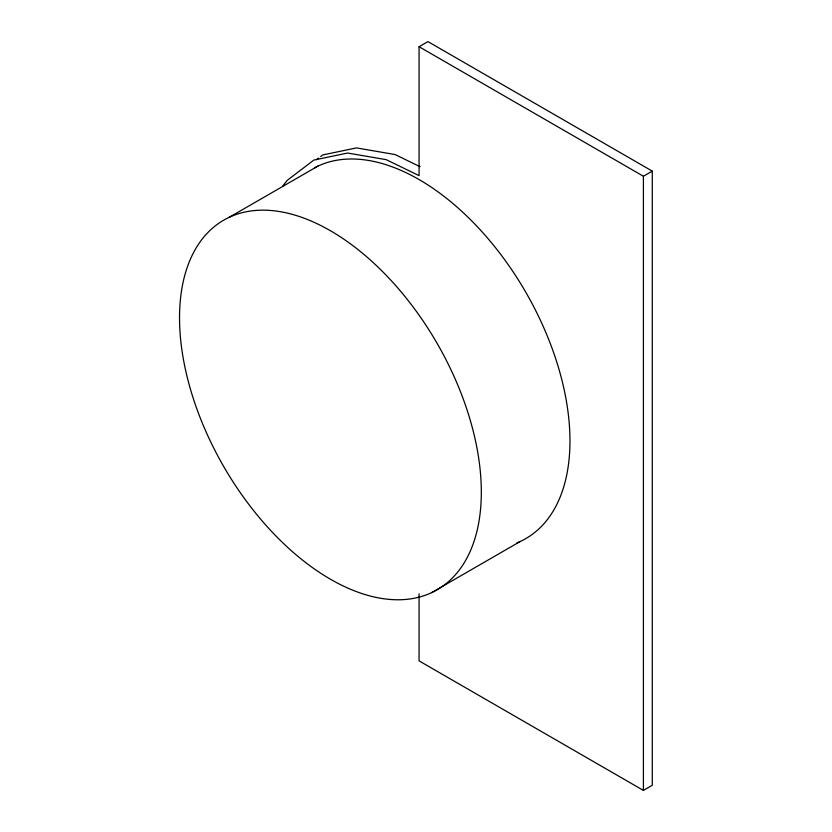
<?xml version="1.0" encoding="UTF-8"?>
<svg xmlns="http://www.w3.org/2000/svg" width="832" height="832" viewBox="0 0 832 832"><rect width="100%" height="100%" fill="white"/><g stroke="black" fill="none" stroke-linecap="round" stroke-linejoin="round"><path stroke-width="1.25" d="M316.566 159.64L318.604 158.08M320.653 156.52L322.691 154.96L356.45 147.909L395.075 154.544L420.004 166.66M282.849 186.025A217.183 125.393 60 0 1 287.258 180.346L313.83 160.087L347.589 153.036L386.214 159.661L419.068 175.635L419.068 46.717L427.929 41.6L652.278 171.122L652.278 785.283L643.406 790.4L419.068 660.878L419.068 593.84M229.268 217.287L317.918 166.109M419.068 46.717L643.406 176.238L652.278 171.122M431.579 592.665A213.398 123.198 60 0 0 376.813 265.959A213.398 123.198 60 0 0 182.884 356.304A213.398 123.198 60 0 0 431.579 592.665L520.229 541.486M643.406 176.238L643.406 790.4M314.475 167.825A213.398 123.198 60 0 1 530.972 301.517A213.398 123.198 60 0 1 516.828 542.963"/></g></svg>
